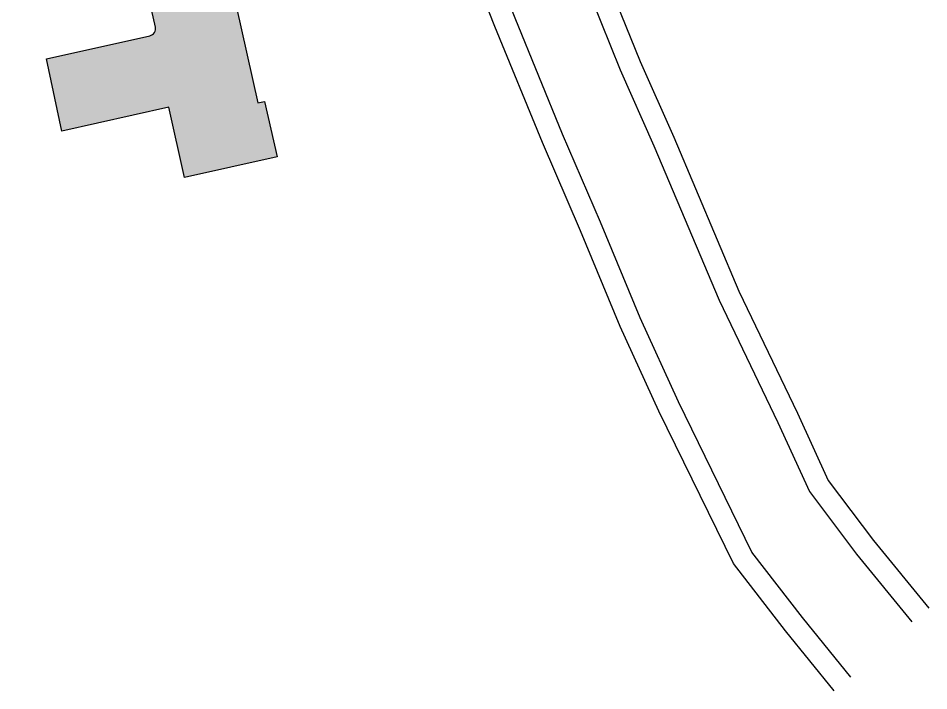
# Model space of a CAD drawing. Header units: millimetres. Extents: x -5491 to 122470, y -101890 to 30952.
# Drawn here: x 59475 to 122470, y -101890 to -55376 of the extents above; entities that cross this region are included whole.
import ezdxf

# ---------------------------------------------------------------- set-up
doc = ezdxf.new("R2010")
doc.units = ezdxf.units.MM
doc.header["$MEASUREMENT"] = 0
doc.layers.add('A - Pllaka Themel', color=7, linetype='Continuous')
for name, color, linetype, lineweight in [('A - Pllaka Themel_Pen_No__2', 8, 'Continuous', 15), ('A - Pllaka Themel_Pen_No__42', 8, 'Continuous', 25), ('Drawing & Figure_Pen_No__42', 8, 'Continuous', 25)]:
    doc.layers.add(name, color=color, linetype=linetype, lineweight=lineweight)

# ---------------------------------------------------------------- blocks, each defined once
blk = doc.blocks.new('Slab_97', base_point=(59475, -6200))
at = {"layer": 'A - Pllaka Themel_Pen_No__2', "linetype": 'Continuous', "lineweight": 0, "true_color": 0x3f3f3f}
blk.add_hatch(color=250, dxfattribs=at).paths.add_polyline_path([(59475, -6200), (59475, -11401), (59600, -11401), (59600, -14851), (63305, -31361), (63833, -31243), (64060, -32256), (63531, -32375), (64967, -38803), (65077, -39290), (66246, -44500, -0.18315), (66392, -44566), (68962, -55992, -0.423476), (68587, -56587), (61434, -58192), (62495, -63184), (69887, -61525), (70979, -66395), (77383, -64958), (76523, -61130), (76063, -61233), (71917, -42772), (69295, -31082), (68646, -31227), (68419, -30214), (68663, -30159), (67757, -26110), (66599, -20931), (65638, -16643), (65972, -16568), (65884, -16178), (66543, -16030), (66526, -9604), (72900, -9604), (72900, -6200), (66750, -6200)])
at = {"layer": 'A - Pllaka Themel_Pen_No__42', "color": 8, "linetype": 'Continuous', "lineweight": 25, "flags": 128}
blk.add_lwpolyline([(59475, -6200), (66750, -6200), (72900, -6200), (72900, -9604), (66526, -9604), (66543, -16030), (65884, -16178), (65972, -16568), (65638, -16643), (66599, -20931), (67757, -26110), (68663, -30159), (68419, -30214), (68646, -31227), (69295, -31082), (71917, -42772), (76063, -61233), (76523, -61130), (77383, -64958), (70979, -66395), (69887, -61525), (62495, -63184), (61434, -58192), (68587, -56587, 0.423476), (68962, -55992), (66392, -44566, 0.18315), (66246, -44500), (65077, -39290), (64967, -38803), (63531, -32375), (64060, -32256), (63833, -31243), (63305, -31361), (59600, -14851), (59600, -11401), (59475, -11401)], format="xyb", close=True, dxfattribs=at)

msp = doc.modelspace()

# ---------------------------------------------------------------- linework, layer by layer
at = {"layer": 'Drawing & Figure_Pen_No__42', "color": 8, "linetype": 'Continuous', "lineweight": 25}
for points in [[(92279.8, 29928.6), (91876.4, 27855.2), (91527.7, 23741.5), (91191.2, 14191.4), (90693.7, 2654.1), (90378.4, -5827.8), (90263.2, -11871), (90526.9, -16637.8), (91064.7, -24314.6), (92413.5, -34231), (93895.2, -39422.9), (95697, -44941.5), (98433.2, -52294.7), (101126.8, -58951.5), (103448, -64193), (107970.2, -74881.1), (112023.1, -83325.3), (114210.5, -88114.1), (117472.8, -92432.1), (121307.9, -97126.8)], [(93752.2, 29642.2), (93364.3, 27648), (93025.5, 23651.7), (92690.1, 14132.7), (92192.5, 2593.9), (91877.8, -5870), (91764, -11843.8), (92024, -16544), (92557.6, -24161), (93885.3, -33922.5), (95329.9, -38984.1), (97113.5, -44446.9), (99831.6, -51751.7), (102508.2, -58366.3), (104824.6, -63597), (109337.8, -74264), (113381.5, -82689.1), (115506.5, -87341.2), (118652.5, -91505.2), (122469.5, -96177.9)], [(115917.3, -101890.2), (112557.8, -97749.3), (108951.2, -93090.1), (103796.6, -82547), (101130.1, -76689.9), (98371.7, -70074), (95739.1, -63972.8), (92459.2, -55939), (89793.1, -49225.1), (87881.2, -43973.7), (85869.8, -36948.7), (84964.7, -31869.7), (83707.7, -17338.1), (83381.5, -6016.5), (83649.7, 1046.1)], [(117082.1, -100945.1), (113733.4, -96817.5), (110231.3, -92293.3), (105153.2, -81906.7), (102505.3, -76090.3), (99752.7, -69488.2), (97122.3, -63392.1), (93850.6, -55378.7), (91195.2, -48691.6), (89308.8, -43510.1), (87333, -36609.8), (86453.3, -31673.1), (85205.9, -17251.8), (84882.3, -6023.4), (85149.3, 1007.9)]]:
    msp.add_lwpolyline(points, dxfattribs=at)

# ---------------------------------------------------------------- block references
at = {"layer": 'A - Pllaka Themel', "color": 8, "linetype": 'Continuous', "lineweight": 25}
msp.add_blockref('Slab_97', (59475, -6200), dxfattribs=at)

doc.saveas('drawing.dxf')
